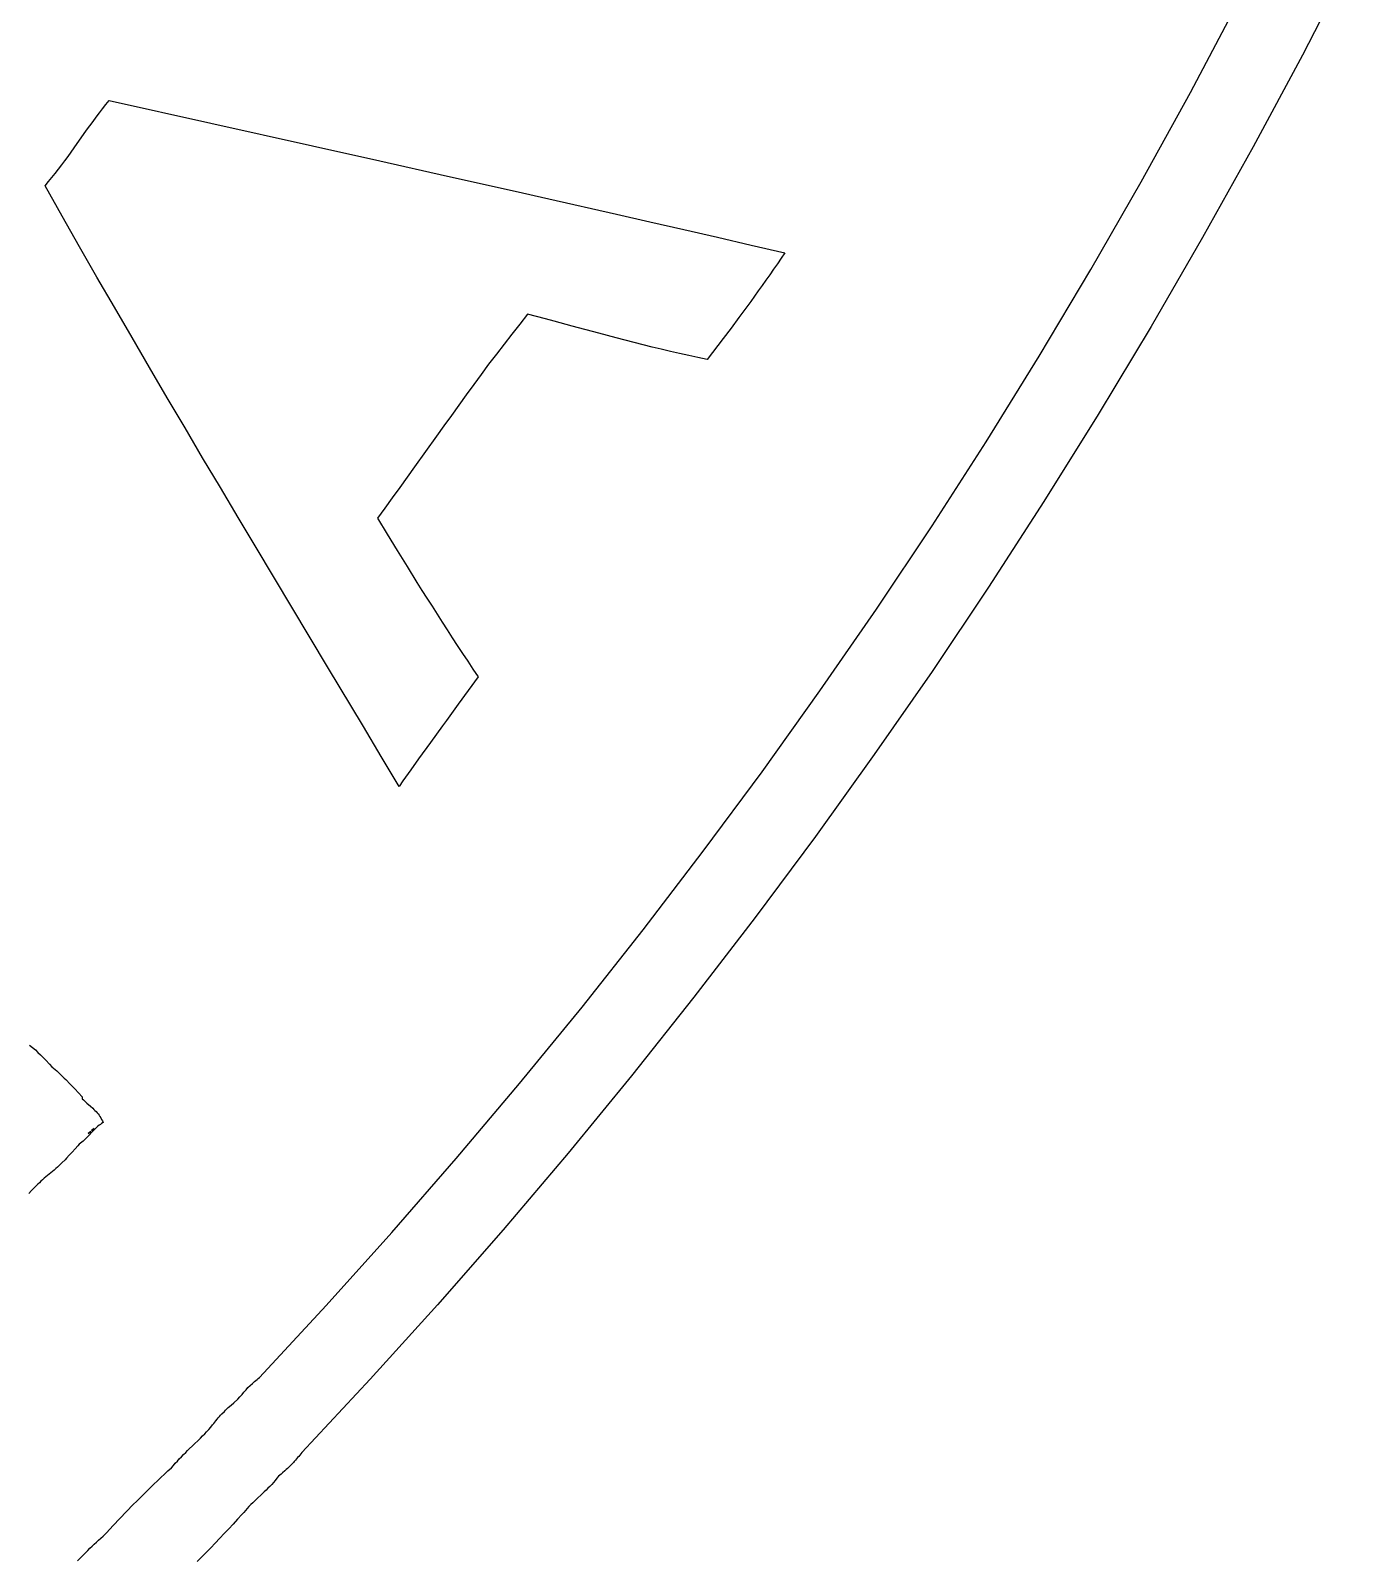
# Model space of a CAD drawing. Header units: metres. Extents: x -185 to 1201, y -340 to 309.
# Drawn here: x 899.67 to 905.23, y 48.63 to 55.07 of the extents above; entities that cross this region are included whole.
import ezdxf

# ---------------------------------------------------------------- set-up
doc = ezdxf.new("R2010")
doc.units = ezdxf.units.M

msp = doc.modelspace()

# ---------------------------------------------------------------- linework, layer by layer
for p, q in [((905.23, 55.3555), (905.028, 54.9639)), ((904.557, 54.8061), (904.758, 55.1866)), ((905.028, 54.9639), (904.821, 54.5777)), ((904.35, 54.431), (904.557, 54.8061)), ((899.951, 54.7024), (899.965, 54.7204)), ((899.965, 54.7204), (899.978, 54.7382)), ((899.978, 54.7382), (899.992, 54.7558)), ((899.992, 54.7558), (900.006, 54.7732)), ((900.006, 54.7732), (900.433, 54.678)), ((899.911, 54.6478), (899.925, 54.6661)), ((899.925, 54.6661), (899.938, 54.6843)), ((899.938, 54.6843), (899.951, 54.7024)), ((900.433, 54.678), (900.861, 54.5825)), ((899.859, 54.5742), (899.911, 54.6478)), ((899.819, 54.5194), (899.833, 54.5376)), ((899.833, 54.5376), (899.846, 54.5558)), ((899.846, 54.5558), (899.859, 54.5742)), ((900.861, 54.5825), (901.145, 54.5188)), ((904.821, 54.5777), (904.608, 54.1968)), ((899.765, 54.4484), (899.778, 54.4659)), ((899.778, 54.4659), (899.792, 54.4836)), ((899.792, 54.4836), (899.806, 54.5014)), ((899.806, 54.5014), (899.819, 54.5194)), ((901.145, 54.5188), (901.43, 54.4548)), ((899.736, 54.4142), (899.75, 54.4312)), ((899.808, 54.2857), (899.736, 54.4142)), ((899.75, 54.4312), (899.765, 54.4484)), ((901.43, 54.4548), (901.714, 54.3907)), ((904.137, 54.0611), (904.35, 54.431)), ((901.714, 54.3907), (901.856, 54.3586)), ((901.856, 54.3586), (902.141, 54.2942)), ((899.881, 54.1576), (899.808, 54.2857)), ((902.141, 54.2942), (902.282, 54.2619)), ((902.282, 54.2619), (902.424, 54.2295)), ((902.424, 54.2295), (902.566, 54.1971)), ((899.954, 54.0299), (899.881, 54.1576)), ((902.566, 54.1971), (902.708, 54.1646)), ((902.708, 54.1646), (902.849, 54.132)), ((904.608, 54.1968), (904.391, 53.8212)), ((902.818, 54.0855), (902.802, 54.0625)), ((902.834, 54.1087), (902.818, 54.0855)), ((902.849, 54.132), (902.834, 54.1087)), ((900.028, 53.9025), (899.954, 54.0299)), ((902.77, 54.0167), (902.754, 53.994)), ((902.786, 54.0395), (902.77, 54.0167)), ((902.802, 54.0625), (902.786, 54.0395)), ((903.92, 53.6964), (904.137, 54.0611)), ((902.722, 53.9488), (902.706, 53.9263)), ((902.738, 53.9713), (902.722, 53.9488)), ((902.754, 53.994), (902.738, 53.9713)), ((900.102, 53.7755), (900.028, 53.9025)), ((902.689, 53.9039), (902.656, 53.8594)), ((902.706, 53.9263), (902.689, 53.9039)), ((901.734, 53.8315), (901.701, 53.7897)), ((901.767, 53.8731), (901.734, 53.8315)), ((901.805, 53.8634), (901.767, 53.8731)), ((901.842, 53.8536), (901.805, 53.8634)), ((901.879, 53.8438), (901.842, 53.8536)), ((901.954, 53.8238), (901.879, 53.8438)), ((902.066, 53.7936), (901.954, 53.8238)), ((902.623, 53.815), (902.59, 53.7708)), ((902.656, 53.8594), (902.623, 53.815)), ((904.391, 53.8212), (904.168, 53.4509)), ((900.176, 53.6487), (900.102, 53.7755)), ((901.701, 53.7897), (901.668, 53.7475)), ((902.103, 53.7836), (902.066, 53.7936)), ((902.14, 53.7737), (902.103, 53.7836)), ((902.178, 53.7638), (902.14, 53.7737)), ((902.216, 53.754), (902.178, 53.7638)), ((902.253, 53.7444), (902.216, 53.754)), ((902.59, 53.7708), (902.523, 53.6827)), ((901.636, 53.7052), (901.603, 53.6626)), ((901.668, 53.7475), (901.636, 53.7052)), ((902.291, 53.7349), (902.253, 53.7444)), ((902.329, 53.7257), (902.291, 53.7349)), ((902.368, 53.7166), (902.329, 53.7257)), ((902.406, 53.7077), (902.368, 53.7166)), ((902.445, 53.6991), (902.406, 53.7077)), ((902.484, 53.6907), (902.445, 53.6991)), ((902.523, 53.6827), (902.484, 53.6907)), ((903.697, 53.3368), (903.92, 53.6964)), ((900.25, 53.5222), (900.176, 53.6487)), ((901.603, 53.6626), (901.572, 53.6199)), ((901.54, 53.577), (901.508, 53.5339)), ((901.572, 53.6199), (901.54, 53.577)), ((900.325, 53.3958), (900.25, 53.5222)), ((901.508, 53.5339), (901.477, 53.4908)), ((901.446, 53.4475), (901.415, 53.4042)), ((901.477, 53.4908), (901.446, 53.4475)), ((904.168, 53.4509), (903.94, 53.0856)), ((900.399, 53.2697), (900.325, 53.3958)), ((901.415, 53.4042), (901.383, 53.3608)), ((901.383, 53.3608), (901.291, 53.2307)), ((903.469, 52.9823), (903.697, 53.3368)), ((900.474, 53.1437), (900.399, 53.2697)), ((901.291, 53.2307), (901.229, 53.1441)), ((900.549, 53.0179), (900.474, 53.1437)), ((901.229, 53.1441), (901.197, 53.101)), ((901.166, 53.058), (901.135, 53.0151)), ((901.197, 53.101), (901.166, 53.058)), ((903.94, 53.0856), (903.707, 52.7255)), ((900.624, 52.8922), (900.549, 53.0179)), ((901.135, 53.0151), (901.176, 52.9473)), ((903.236, 52.6327), (903.469, 52.9823)), ((901.176, 52.9473), (901.218, 52.8796)), ((900.775, 52.6409), (900.624, 52.8922)), ((901.218, 52.8796), (901.26, 52.8121)), ((901.26, 52.8121), (901.301, 52.7449)), ((901.301, 52.7449), (901.322, 52.7114)), ((903.707, 52.7255), (903.469, 52.3704)), ((901.322, 52.7114), (901.343, 52.678)), ((901.343, 52.678), (901.365, 52.6446)), ((900.925, 52.3896), (900.775, 52.6409)), ((901.365, 52.6446), (901.386, 52.6113)), ((901.386, 52.6113), (901.407, 52.578)), ((902.997, 52.2881), (903.236, 52.6327)), ((901.407, 52.578), (901.428, 52.5449)), ((901.428, 52.5449), (901.45, 52.5118)), ((901.45, 52.5118), (901.471, 52.4788)), ((901.471, 52.4788), (901.493, 52.4459)), ((901.493, 52.4459), (901.515, 52.413)), ((901.515, 52.413), (901.537, 52.3802)), ((901.076, 52.1381), (900.925, 52.3896)), ((901.559, 52.3476), (901.475, 52.233)), ((901.537, 52.3802), (901.559, 52.3476)), ((903.469, 52.3704), (903.226, 52.0203)), ((902.754, 51.9484), (902.997, 52.2881)), ((901.475, 52.233), (901.425, 52.1641)), ((901.408, 52.1411), (901.358, 52.0719)), ((901.425, 52.1641), (901.408, 52.1411)), ((901.151, 52.0123), (901.076, 52.1381)), ((901.226, 51.8862), (901.151, 52.0123)), ((901.358, 52.0719), (901.308, 52.0026)), ((903.226, 52.0203), (902.978, 51.6752)), ((901.275, 51.9562), (901.242, 51.9096)), ((901.308, 52.0026), (901.275, 51.9562)), ((902.506, 51.6135), (902.754, 51.9484)), ((901.242, 51.9096), (901.226, 51.8862)), ((902.978, 51.6752), (902.725, 51.3349)), ((902.253, 51.2834), (902.506, 51.6135)), ((902.725, 51.3349), (902.467, 50.9994)), ((901.996, 50.9579), (902.253, 51.2834)), ((902.467, 50.9994), (902.204, 50.6687)), ((901.733, 50.6371), (901.996, 50.9579)), ((899.671, 50.7983), (899.683, 50.7882)), ((899.683, 50.7882), (899.695, 50.778)), ((899.695, 50.778), (899.706, 50.7675)), ((899.706, 50.7675), (899.717, 50.7569)), ((899.717, 50.7569), (899.728, 50.7461)), ((899.728, 50.7461), (899.739, 50.7352)), ((899.739, 50.7352), (899.755, 50.7184)), ((899.755, 50.7184), (899.765, 50.7069)), ((899.765, 50.7069), (899.772, 50.7012)), ((899.772, 50.7012), (899.778, 50.6954)), ((899.778, 50.6954), (899.785, 50.6896)), ((899.785, 50.6896), (899.791, 50.6836)), ((899.791, 50.6836), (899.798, 50.6776)), ((899.798, 50.6776), (899.804, 50.6714)), ((899.804, 50.6714), (899.817, 50.659)), ((902.204, 50.6687), (901.937, 50.3426)), ((899.817, 50.659), (899.823, 50.6526)), ((899.823, 50.6526), (899.842, 50.6334)), ((899.842, 50.6334), (899.861, 50.6137)), ((899.861, 50.6137), (899.892, 50.5805)), ((901.466, 50.3209), (901.733, 50.6371)), ((899.892, 50.5805), (899.892, 50.5722)), ((899.892, 50.5722), (899.897, 50.5674)), ((899.897, 50.5674), (899.902, 50.5628)), ((899.902, 50.5628), (899.907, 50.5583)), ((899.907, 50.5583), (899.912, 50.5539)), ((899.912, 50.5539), (899.927, 50.5408)), ((899.927, 50.5408), (899.937, 50.532)), ((899.937, 50.532), (899.941, 50.5275)), ((899.941, 50.5275), (899.946, 50.5229)), ((899.946, 50.5229), (899.951, 50.5182)), ((899.951, 50.5182), (899.955, 50.5133)), ((899.955, 50.5133), (899.959, 50.5082)), ((899.959, 50.5082), (899.963, 50.5029)), ((899.963, 50.5029), (899.967, 50.4973)), ((899.967, 50.4973), (899.971, 50.4915)), ((899.974, 50.4685), (899.969, 50.4646)), ((899.971, 50.4915), (899.974, 50.4854)), ((899.974, 50.4854), (899.977, 50.4789)), ((899.98, 50.4721), (899.974, 50.4685)), ((899.977, 50.4789), (899.98, 50.4721)), ((899.906, 50.4031), (899.901, 50.3984)), ((899.911, 50.4079), (899.906, 50.4031)), ((899.916, 50.4128), (899.911, 50.4079)), ((899.939, 50.4376), (899.916, 50.4128)), ((899.918, 50.4254), (899.928, 50.4344)), ((899.923, 50.43), (899.918, 50.4254)), ((899.928, 50.4344), (899.923, 50.43)), ((899.932, 50.4389), (899.942, 50.4475)), ((899.937, 50.4432), (899.932, 50.4389)), ((899.942, 50.4475), (899.937, 50.4432)), ((899.944, 50.4424), (899.939, 50.4376)), ((899.948, 50.4471), (899.944, 50.4424)), ((899.953, 50.4518), (899.948, 50.4471)), ((899.958, 50.4562), (899.953, 50.4518)), ((899.963, 50.4605), (899.958, 50.4562)), ((899.969, 50.4646), (899.963, 50.4605)), ((899.85, 50.348), (899.838, 50.3349)), ((899.862, 50.3611), (899.85, 50.348)), ((899.874, 50.3744), (899.862, 50.3611)), ((899.88, 50.3811), (899.874, 50.3744)), ((899.885, 50.3851), (899.88, 50.3811)), ((899.891, 50.3894), (899.885, 50.3851)), ((899.896, 50.3938), (899.891, 50.3894)), ((899.901, 50.3984), (899.896, 50.3938)), ((901.937, 50.3426), (901.664, 50.0212)), ((899.781, 50.2783), (899.774, 50.2722)), ((899.788, 50.2843), (899.781, 50.2783)), ((899.794, 50.2905), (899.788, 50.2843)), ((899.801, 50.2967), (899.794, 50.2905)), ((899.807, 50.3029), (899.801, 50.2967)), ((899.82, 50.3156), (899.807, 50.3029)), ((899.826, 50.322), (899.82, 50.3156)), ((899.838, 50.3349), (899.826, 50.322)), ((901.195, 50.0091), (901.466, 50.3209)), ((899.705, 50.2126), (899.699, 50.2061)), ((899.712, 50.2191), (899.705, 50.2126)), ((899.718, 50.2254), (899.712, 50.2191)), ((899.725, 50.2316), (899.718, 50.2254)), ((899.732, 50.2377), (899.725, 50.2316)), ((899.739, 50.2435), (899.732, 50.2377)), ((899.746, 50.2492), (899.739, 50.2435)), ((899.753, 50.2546), (899.746, 50.2492)), ((899.76, 50.2604), (899.753, 50.2546)), ((899.767, 50.2663), (899.76, 50.2604)), ((899.774, 50.2722), (899.767, 50.2663)), ((899.679, 50.1863), (899.667, 50.1732)), ((899.699, 50.2061), (899.679, 50.1863)), ((901.664, 50.0212), (901.387, 49.7044)), ((900.919, 49.7018), (901.195, 50.0091)), ((900.638, 49.3989), (900.919, 49.7018)), ((901.387, 49.7044), (901.104, 49.3922)), ((900.599, 49.3657), (900.609, 49.3743)), ((900.609, 49.3743), (900.613, 49.3786)), ((900.613, 49.3786), (900.618, 49.3828)), ((900.618, 49.3828), (900.623, 49.3869)), ((900.623, 49.3869), (900.628, 49.3909)), ((900.628, 49.3909), (900.633, 49.395)), ((900.633, 49.395), (900.638, 49.3989)), ((901.104, 49.3922), (900.817, 49.0843)), ((900.547, 49.3079), (900.556, 49.3183)), ((900.556, 49.3183), (900.565, 49.3284)), ((900.565, 49.3284), (900.573, 49.3382)), ((900.573, 49.3382), (900.582, 49.3476)), ((900.582, 49.3476), (900.59, 49.3568)), ((900.59, 49.3568), (900.599, 49.3657)), ((900.475, 49.2403), (900.48, 49.2459)), ((900.48, 49.2459), (900.491, 49.2568)), ((900.491, 49.2568), (900.496, 49.2621)), ((900.496, 49.2621), (900.507, 49.2727)), ((900.507, 49.2727), (900.519, 49.283)), ((900.519, 49.283), (900.53, 49.2931)), ((900.53, 49.2931), (900.547, 49.3079)), ((900.416, 49.1712), (900.425, 49.1805)), ((900.425, 49.1805), (900.433, 49.1899)), ((900.433, 49.1899), (900.441, 49.1995)), ((900.441, 49.1995), (900.446, 49.2056)), ((900.446, 49.2056), (900.45, 49.2115)), ((900.45, 49.2115), (900.455, 49.2174)), ((900.455, 49.2174), (900.46, 49.2233)), ((900.46, 49.2233), (900.465, 49.229)), ((900.465, 49.229), (900.47, 49.2347)), ((900.47, 49.2347), (900.475, 49.2403)), ((900.336, 49.0922), (900.364, 49.1182)), ((900.364, 49.1182), (900.382, 49.1356)), ((900.382, 49.1356), (900.39, 49.1443)), ((900.39, 49.1443), (900.399, 49.1532)), ((900.399, 49.1532), (900.408, 49.1621)), ((900.408, 49.1621), (900.416, 49.1712)), ((900.293, 49.0479), (900.301, 49.057)), ((900.301, 49.057), (900.31, 49.0659)), ((900.31, 49.0659), (900.319, 49.0748)), ((900.319, 49.0748), (900.328, 49.0836)), ((900.328, 49.0836), (900.336, 49.0922)), ((900.79, 49.0513), (900.785, 49.0461)), ((900.799, 49.062), (900.79, 49.0513)), ((900.804, 49.0675), (900.799, 49.062)), ((900.808, 49.073), (900.804, 49.0675)), ((900.813, 49.0786), (900.808, 49.073)), ((900.817, 49.0843), (900.813, 49.0786)), ((900.223, 48.9783), (900.238, 48.9921)), ((900.238, 48.9921), (900.253, 49.0059)), ((900.253, 49.0059), (900.268, 49.0196)), ((900.268, 49.0196), (900.276, 49.0292)), ((900.276, 49.0292), (900.284, 49.0386)), ((900.284, 49.0386), (900.293, 49.0479)), ((900.729, 48.9931), (900.718, 48.9843)), ((900.735, 48.9977), (900.729, 48.9931)), ((900.745, 49.0069), (900.735, 48.9977)), ((900.751, 49.0116), (900.745, 49.0069)), ((900.756, 49.0163), (900.751, 49.0116)), ((900.761, 49.0211), (900.756, 49.0163)), ((900.766, 49.026), (900.761, 49.0211)), ((900.771, 49.0309), (900.766, 49.026)), ((900.781, 49.041), (900.771, 49.0309)), ((900.785, 49.0461), (900.781, 49.041)), ((900.165, 48.9219), (900.194, 48.9503)), ((900.194, 48.9503), (900.209, 48.9643)), ((900.209, 48.9643), (900.223, 48.9783)), ((900.666, 48.9255), (900.658, 48.9178)), ((900.674, 48.9333), (900.666, 48.9255)), ((900.682, 48.9413), (900.674, 48.9333)), ((900.69, 48.9494), (900.682, 48.9413)), ((900.697, 48.9578), (900.69, 48.9494)), ((900.704, 48.9663), (900.697, 48.9578)), ((900.711, 48.9752), (900.704, 48.9663)), ((900.718, 48.9843), (900.711, 48.9752)), ((900.079, 48.8352), (900.107, 48.8644)), ((900.107, 48.8644), (900.122, 48.8789)), ((900.122, 48.8789), (900.15, 48.9077)), ((900.15, 48.9077), (900.165, 48.9219)), ((900.602, 48.8644), (900.594, 48.8566)), ((900.61, 48.8722), (900.602, 48.8644)), ((900.626, 48.8875), (900.61, 48.8722)), ((900.65, 48.9102), (900.626, 48.8875)), ((900.658, 48.9178), (900.65, 48.9102)), ((900.022, 48.7762), (900.05, 48.8058)), ((900.05, 48.8058), (900.079, 48.8352)), ((900.546, 48.8029), (900.527, 48.7827)), ((900.564, 48.8232), (900.546, 48.8029)), ((900.572, 48.8319), (900.564, 48.8232)), ((900.579, 48.8403), (900.572, 48.8319)), ((900.587, 48.8485), (900.579, 48.8403)), ((900.594, 48.8566), (900.587, 48.8485)), ((899.97, 48.7234), (899.98, 48.7314)), ((899.98, 48.7314), (899.994, 48.7464)), ((899.994, 48.7464), (900.022, 48.7762)), ((900.49, 48.7426), (900.471, 48.7227)), ((900.509, 48.7626), (900.49, 48.7426)), ((900.527, 48.7827), (900.509, 48.7626)), ((899.873, 48.6274), (899.916, 48.672)), ((899.916, 48.672), (899.925, 48.6808)), ((899.925, 48.6808), (899.934, 48.6896)), ((899.934, 48.6896), (899.942, 48.6982)), ((899.942, 48.6982), (899.952, 48.7068)), ((899.952, 48.7068), (899.961, 48.7151)), ((899.961, 48.7151), (899.97, 48.7234)), ((900.433, 48.6832), (900.414, 48.6635)), ((900.452, 48.7029), (900.433, 48.6832)), ((900.471, 48.7227), (900.452, 48.7029)), ((900.395, 48.644), (900.376, 48.6245)), ((900.414, 48.6635), (900.395, 48.644))]:
    msp.add_line(p, q)

doc.saveas('drawing.dxf')
